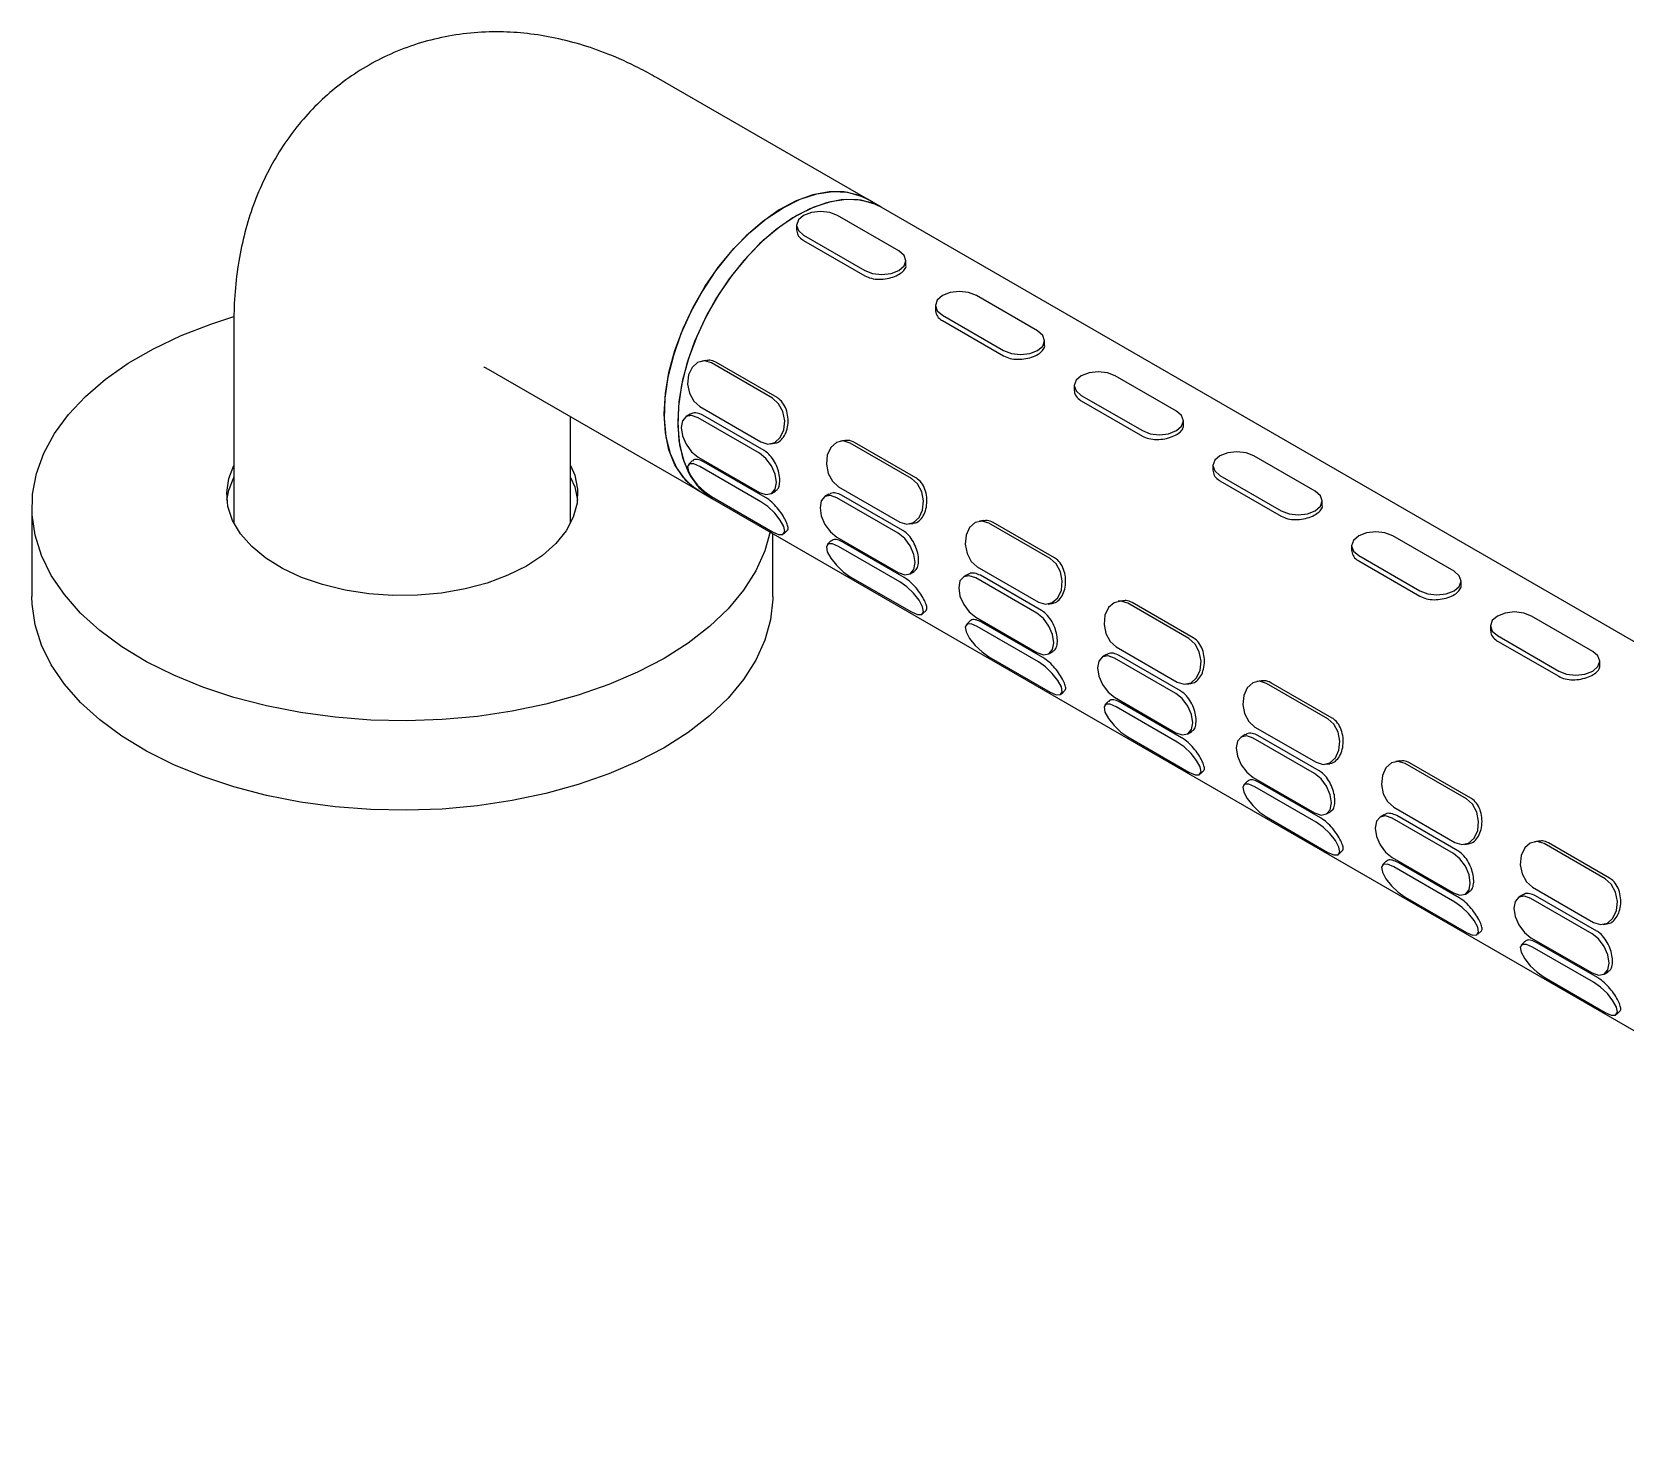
# Model space of a CAD drawing. Extents: x 0 to 3255, y 0 to 2385.
# Drawn here: x 1398.9 to 1564.5, y 1809.9 to 1956.4 of the extents above; entities that cross this region are included whole.
import ezdxf

# ---------------------------------------------------------------- set-up
doc = ezdxf.new("R2010")
doc.units = 0
doc.header["$LTSCALE"] = 10
doc.header["$MEASUREMENT"] = 0
doc.layers.get('0').update_dxf_attribs({"linetype": 'CONTINUOUS'})

msp = doc.modelspace()

# ---------------------------------------------------------------- linework, layer by layer
at = {"color": 7, "linetype": 'Continuous', "lineweight": 25}
for p, q in [((1485.78, 1939), (1463.86, 1951.65)), ((1487.19, 1938.18), (1485.78, 1939)), ((1656.9, 1840.21), (1487.19, 1938.18)), ((1478.41, 1936.29), (1478.41, 1935.81)), ((1489.05, 1933.64), (1482.68, 1937.32)), ((1479.15, 1935.27), (1485.51, 1931.6)), ((1479.15, 1934.72), (1485.51, 1931.05)), ((1489.78, 1932.14), (1489.78, 1932.62)), ((1492.84, 1927.97), (1492.84, 1927.49)), ((1503.47, 1925.31), (1497.11, 1928.99)), ((1419.93, 1926.29), (1419.93, 1905.34)), ((1493.57, 1926.95), (1499.94, 1923.27)), ((1493.57, 1926.39), (1499.94, 1922.72)), ((1504.2, 1923.81), (1504.2, 1924.29)), ((1446.36, 1921.34), (1468.28, 1908.69)), ((1468.99, 1922.25), (1468.57, 1922.19)), ((1475.92, 1918.31), (1469.56, 1921.99)), ((1476.38, 1918.38), (1470.01, 1922.06)), ((1507.26, 1919.64), (1507.26, 1919.16)), ((1517.9, 1916.99), (1511.53, 1920.66)), ((1508, 1918.62), (1514.36, 1914.95)), ((1508, 1918.06), (1514.36, 1914.39)), ((1454.93, 1905.34), (1454.93, 1916.39)), ((1467.35, 1916.65), (1466.94, 1916.41)), ((1474.55, 1912.62), (1468.19, 1916.29)), ((1468.35, 1917.45), (1474.71, 1913.78)), ((1475.03, 1912.89), (1468.67, 1916.57)), ((1518.63, 1915.49), (1518.63, 1915.97)), ((1475.71, 1913.58), (1476.13, 1913.64)), ((1483.41, 1913.93), (1482.99, 1913.86)), ((1490.35, 1909.99), (1483.98, 1913.66)), ((1490.8, 1910.06), (1484.44, 1913.73)), ((1467.57, 1911.81), (1467.19, 1911.44)), ((1468.19, 1912.21), (1474.55, 1908.53)), ((1474.71, 1907.56), (1468.35, 1911.23)), ((1475.17, 1908.01), (1468.8, 1911.69)), ((1521.69, 1911.31), (1521.69, 1910.83)), ((1532.32, 1908.66), (1525.96, 1912.33)), ((1522.42, 1910.29), (1528.79, 1906.62)), ((1522.42, 1909.74), (1528.79, 1906.06)), ((1468.28, 1908.69), (1469.69, 1907.87)), ((1469.56, 1908.1), (1475.92, 1904.42)), ((1469.69, 1907.87), (1639.4, 1809.9)), ((1475.8, 1908.41), (1476.22, 1908.65)), ((1481.78, 1908.33), (1481.36, 1908.09)), ((1488.98, 1904.29), (1482.61, 1907.96)), ((1482.78, 1909.12), (1489.14, 1905.45)), ((1489.46, 1904.57), (1483.09, 1908.24)), ((1398.93, 1907.01), (1398.93, 1897.71)), ((1533.05, 1907.16), (1533.05, 1907.64)), ((1477.09, 1904.22), (1477.46, 1904.6)), ((1490.13, 1905.25), (1490.55, 1905.31)), ((1497.84, 1905.6), (1497.42, 1905.53)), ((1504.77, 1901.66), (1498.41, 1905.33)), ((1505.23, 1901.73), (1498.86, 1905.4)), ((1475.93, 1897.71), (1475.93, 1904.27)), ((1481.99, 1903.48), (1481.61, 1903.11)), ((1482.61, 1903.88), (1488.98, 1900.21)), ((1489.14, 1899.23), (1482.78, 1902.91)), ((1489.59, 1899.68), (1483.23, 1903.36)), ((1536.11, 1902.99), (1536.11, 1902.5)), ((1546.75, 1900.33), (1540.38, 1904.01)), ((1536.85, 1901.96), (1543.21, 1898.29)), ((1536.85, 1901.41), (1543.21, 1897.74)), ((1483.99, 1899.77), (1490.35, 1896.1)), ((1490.23, 1900.08), (1490.64, 1900.32)), ((1496.2, 1900), (1495.79, 1899.76)), ((1503.4, 1895.96), (1497.04, 1899.64)), ((1497.2, 1900.8), (1503.56, 1897.12)), ((1503.88, 1896.24), (1497.52, 1899.91)), ((1547.48, 1898.83), (1547.48, 1899.31)), ((1491.51, 1895.89), (1491.89, 1896.27)), ((1504.56, 1896.92), (1504.98, 1896.99)), ((1512.26, 1897.27), (1511.84, 1897.21)), ((1519.2, 1893.33), (1512.83, 1897)), ((1519.65, 1893.4), (1513.29, 1897.08)), ((1496.42, 1895.16), (1496.04, 1894.78)), ((1497.04, 1895.55), (1503.4, 1891.88)), ((1503.56, 1890.91), (1497.2, 1894.58)), ((1504.02, 1891.36), (1497.65, 1895.03)), ((1550.54, 1894.66), (1550.54, 1894.18)), ((1561.17, 1892), (1554.81, 1895.68)), ((1551.27, 1893.64), (1557.64, 1889.96)), ((1551.27, 1893.08), (1557.64, 1889.41)), ((1498.41, 1891.44), (1504.77, 1887.77)), ((1504.65, 1891.76), (1505.07, 1892)), ((1510.63, 1891.67), (1510.21, 1891.43)), ((1517.83, 1887.63), (1511.46, 1891.31)), ((1511.63, 1892.47), (1517.99, 1888.8)), ((1518.31, 1887.91), (1511.94, 1891.59)), ((1561.9, 1890.5), (1561.9, 1890.98)), ((1505.94, 1887.57), (1506.31, 1887.94)), ((1518.98, 1888.59), (1519.4, 1888.66)), ((1526.69, 1888.95), (1526.27, 1888.88)), ((1533.62, 1885), (1527.26, 1888.68)), ((1534.07, 1885.07), (1527.71, 1888.75)), ((1510.84, 1886.83), (1510.46, 1886.45)), ((1511.46, 1887.23), (1517.83, 1883.55)), ((1518.44, 1883.03), (1512.08, 1886.7)), ((1517.99, 1882.58), (1511.63, 1886.25)), ((1512.84, 1883.11), (1519.2, 1879.44)), ((1519.08, 1883.43), (1519.49, 1883.67)), ((1525.05, 1883.35), (1524.64, 1883.1)), ((1532.25, 1879.31), (1525.89, 1882.98)), ((1526.05, 1884.14), (1532.41, 1880.47)), ((1532.73, 1879.58), (1526.37, 1883.26)), ((1533.41, 1880.27), (1533.83, 1880.33)), ((1541.11, 1880.62), (1540.69, 1880.55)), ((1548.05, 1876.68), (1541.68, 1880.35)), ((1548.5, 1876.75), (1542.14, 1880.42)), ((1520.36, 1879.24), (1520.74, 1879.62)), ((1525.27, 1878.5), (1524.89, 1878.13)), ((1525.89, 1878.9), (1532.25, 1875.22)), ((1532.87, 1874.7), (1526.5, 1878.38)), ((1532.41, 1874.25), (1526.05, 1877.93)), ((1527.26, 1874.79), (1533.62, 1871.11)), ((1533.5, 1875.1), (1533.92, 1875.34)), ((1539.48, 1875.02), (1539.06, 1874.78)), ((1540.48, 1875.81), (1546.84, 1872.14)), ((1547.16, 1871.26), (1540.79, 1874.93)), ((1546.68, 1870.98), (1540.31, 1874.65)), ((1547.83, 1871.94), (1548.25, 1872)), ((1555.54, 1872.29), (1555.12, 1872.22)), ((1562.47, 1868.35), (1556.11, 1872.02)), ((1562.92, 1868.42), (1556.56, 1872.09)), ((1534.79, 1870.91), (1535.16, 1871.29)), ((1539.69, 1870.18), (1539.31, 1869.8)), ((1540.31, 1870.57), (1546.68, 1866.9)), ((1547.29, 1866.37), (1540.93, 1870.05)), ((1546.84, 1865.92), (1540.48, 1869.6)), ((1541.69, 1866.46), (1548.05, 1862.79)), ((1547.93, 1866.77), (1548.34, 1867.01)), ((1553.9, 1866.69), (1553.49, 1866.45)), ((1554.9, 1867.49), (1561.26, 1863.81)), ((1561.58, 1862.93), (1555.22, 1866.6)), ((1561.1, 1862.65), (1554.74, 1866.33)), ((1562.26, 1863.61), (1562.68, 1863.68)), ((1549.21, 1862.59), (1549.59, 1862.96)), ((1554.12, 1861.85), (1553.74, 1861.47)), ((1554.74, 1862.24), (1561.1, 1858.57)), ((1561.72, 1858.05), (1555.35, 1861.72)), ((1561.26, 1857.6), (1554.9, 1861.27)), ((1556.11, 1858.13), (1562.47, 1854.46)), ((1562.35, 1858.45), (1562.77, 1858.69)), ((1563.64, 1854.26), (1564.01, 1854.63))]:
    msp.add_line(p, q, dxfattribs=at)
at = {"color": 7, "linetype": 'Continuous', "lineweight": 25, "flags": 128}
for points in [[(1464.65, 1916.7), (1464.78, 1918.81), (1465.15, 1921.01), (1465.77, 1923.28), (1466.62, 1925.56), (1467.67, 1927.8), (1468.92, 1929.96), (1470.34, 1932), (1471.89, 1933.87), (1473.54, 1935.54), (1475.27, 1936.97), (1477.03, 1938.13), (1478.79, 1939), (1480.51, 1939.57), (1482.17, 1939.81), (1483.72, 1939.73), (1485.13, 1939.32), (1485.78, 1939)], [(1485.78, 1939), (1484.82, 1939.44), (1483.37, 1939.77), (1481.79, 1939.78), (1480.12, 1939.46), (1478.38, 1938.83), (1476.62, 1937.89), (1474.86, 1936.66), (1473.15, 1935.18), (1471.52, 1933.46), (1470, 1931.55), (1468.62, 1929.47), (1467.41, 1927.29), (1466.4, 1925.03), (1465.61, 1922.76), (1465.05, 1920.5), (1464.73, 1918.31), (1464.66, 1916.23), (1464.84, 1914.31), (1465.27, 1912.58), (1465.95, 1911.09), (1466.84, 1909.85)], [(1487.19, 1938.18), (1486.23, 1938.63), (1484.78, 1938.96), (1483.21, 1938.97), (1481.53, 1938.65), (1479.8, 1938.01), (1478.03, 1937.07), (1476.28, 1935.85), (1474.57, 1934.36), (1472.93, 1932.64), (1471.41, 1930.73), (1470.03, 1928.66), (1468.83, 1926.47), (1467.82, 1924.22), (1467.02, 1921.94), (1466.46, 1919.68), (1466.14, 1917.49), (1466.07, 1915.42), (1466.26, 1913.49), (1466.69, 1911.77), (1467.36, 1910.27), (1468.26, 1909.03)], [(1482.68, 1937.32), (1481.87, 1937.63), (1480.91, 1937.74), (1479.96, 1937.63), (1479.15, 1937.32), (1478.61, 1936.85), (1478.41, 1936.29), (1478.61, 1935.74), (1479.15, 1935.27)], [(1487.19, 1938.18), (1486.54, 1938.5), (1485.13, 1938.91), (1483.58, 1938.99), (1481.93, 1938.75), (1480.2, 1938.19), (1478.44, 1937.32)], [(1478.44, 1937.32), (1476.68, 1936.15), (1474.95, 1934.72), (1473.3, 1933.06), (1471.75, 1931.18), (1470.34, 1929.15), (1469.09, 1926.98), (1468.03, 1924.74), (1467.18, 1922.46), (1466.57, 1920.2), (1466.19, 1917.99), (1466.07, 1915.88), (1466.19, 1913.92), (1466.57, 1912.15), (1467.19, 1910.59), (1468.03, 1909.29), (1469.09, 1908.27), (1469.69, 1907.87)], [(1485.51, 1931.6), (1486.32, 1931.29), (1487.28, 1931.18), (1488.24, 1931.29), (1489.05, 1931.6), (1489.59, 1932.07), (1489.78, 1932.62), (1489.59, 1933.17), (1489.05, 1933.64)], [(1497.11, 1928.99), (1496.3, 1929.3), (1495.34, 1929.41), (1494.38, 1929.3), (1493.57, 1928.99), (1493.03, 1928.52), (1492.84, 1927.97), (1493.03, 1927.42), (1493.57, 1926.95)], [(1464.64, 1891.28), (1461.88, 1889.84), (1458.9, 1888.56), (1455.71, 1887.45), (1452.36, 1886.52), (1448.86, 1885.78), (1445.26, 1885.25), (1441.59, 1884.91), (1437.87, 1884.78), (1434.16, 1884.86), (1430.47, 1885.15), (1426.85, 1885.64), (1423.32, 1886.33), (1419.93, 1887.21), (1416.7, 1888.28), (1413.67, 1889.52), (1410.86, 1890.92), (1408.29, 1892.48), (1406, 1894.17), (1404, 1895.98), (1402.31, 1897.9), (1400.95, 1899.89), (1399.93, 1901.96), (1399.27, 1904.07), (1398.95, 1906.21), (1399, 1908.36), (1399.41, 1910.49), (1400.17, 1912.6), (1401.28, 1914.65), (1402.72, 1916.63), (1404.49, 1918.51), (1406.57, 1920.3), (1408.93, 1921.95), (1411.57, 1923.47), (1414.44, 1924.83), (1417.53, 1926.03), (1419.91, 1926.8)], [(1499.94, 1923.27), (1500.75, 1922.96), (1501.7, 1922.85), (1502.66, 1922.96), (1503.47, 1923.27), (1504.01, 1923.74), (1504.2, 1924.29), (1504.01, 1924.85), (1503.47, 1925.31)], [(1469.56, 1921.99), (1468.84, 1922.2), (1468.13, 1922.04), (1467.55, 1921.53), (1467.19, 1920.74), (1467.09, 1919.79), (1467.28, 1918.84), (1467.72, 1918.01), (1468.35, 1917.45)], [(1511.53, 1920.66), (1510.72, 1920.97), (1509.76, 1921.08), (1508.81, 1920.97), (1508, 1920.66), (1507.46, 1920.19), (1507.26, 1919.64), (1507.46, 1919.09), (1508, 1918.62)], [(1474.71, 1913.78), (1475.44, 1913.56), (1476.14, 1913.72), (1476.72, 1914.23), (1477.09, 1915.02), (1477.18, 1915.97), (1477, 1916.93), (1476.55, 1917.75), (1475.92, 1918.31)], [(1468.28, 1908.69), (1467.67, 1909.09), (1466.62, 1910.11), (1465.77, 1911.41), (1465.15, 1912.96), (1464.78, 1914.74), (1464.65, 1916.7)], [(1468.19, 1916.29), (1467.51, 1916.53), (1466.94, 1916.41), (1466.55, 1915.97), (1466.42, 1915.27), (1466.55, 1914.41), (1466.94, 1913.53), (1467.51, 1912.75), (1468.19, 1912.21)], [(1514.36, 1914.95), (1515.17, 1914.63), (1516.13, 1914.52), (1517.09, 1914.63), (1517.9, 1914.95), (1518.44, 1915.41), (1518.63, 1915.97), (1518.44, 1916.52), (1517.9, 1916.99)], [(1483.98, 1913.66), (1483.26, 1913.88), (1482.56, 1913.72), (1481.98, 1913.2), (1481.61, 1912.41), (1481.52, 1911.47), (1481.7, 1910.51), (1482.15, 1909.69), (1482.78, 1909.12)], [(1450.33, 1900.87), (1448.4, 1899.91), (1446.27, 1899.11), (1443.96, 1898.49), (1441.52, 1898.06), (1439.01, 1897.83), (1436.46, 1897.8), (1433.94, 1897.98), (1431.48, 1898.37), (1429.13, 1898.94), (1426.95, 1899.7), (1424.98, 1900.62), (1423.24, 1901.7), (1421.78, 1902.9), (1420.63, 1904.21), (1419.8, 1905.6), (1419.31, 1907.05), (1419.18, 1908.51), (1419.4, 1909.98), (1419.93, 1911.31)], [(1454.93, 1911.31), (1455.35, 1910.33), (1455.65, 1908.87), (1455.61, 1907.4), (1455.21, 1905.95), (1454.46, 1904.54), (1453.39, 1903.21), (1452, 1901.98), (1450.33, 1900.87)], [(1468.35, 1911.23), (1467.72, 1911.51), (1467.28, 1911.5), (1467.09, 1911.21), (1467.19, 1910.69), (1467.55, 1910.01), (1468.13, 1909.28), (1468.84, 1908.61), (1469.56, 1908.1)], [(1474.55, 1908.53), (1475.23, 1908.3), (1475.8, 1908.41), (1476.18, 1908.85), (1476.32, 1909.55), (1476.18, 1910.41), (1475.8, 1911.3), (1475.23, 1912.07), (1474.55, 1912.62)], [(1525.96, 1912.33), (1525.15, 1912.65), (1524.19, 1912.76), (1523.23, 1912.65), (1522.42, 1912.33), (1521.88, 1911.87), (1521.69, 1911.31), (1521.88, 1910.76), (1522.42, 1910.29)], [(1419.21, 1907.71), (1419.4, 1908.75), (1419.93, 1910.09)], [(1454.93, 1910.09), (1455.35, 1909.1), (1455.65, 1907.71)], [(1466.84, 1909.85), (1467.95, 1908.89), (1468.28, 1908.69)], [(1489.14, 1905.45), (1489.86, 1905.23), (1490.57, 1905.39), (1491.15, 1905.91), (1491.51, 1906.7), (1491.61, 1907.64), (1491.42, 1908.6), (1490.98, 1909.42), (1490.35, 1909.99)], [(1468.26, 1909.03), (1469.36, 1908.08), (1469.69, 1907.87)], [(1482.61, 1907.96), (1481.94, 1908.2), (1481.36, 1908.09), (1480.98, 1907.65), (1480.85, 1906.94), (1480.98, 1906.08), (1481.36, 1905.2), (1481.94, 1904.43), (1482.61, 1903.88)], [(1528.79, 1906.62), (1529.6, 1906.31), (1530.55, 1906.2), (1531.51, 1906.31), (1532.32, 1906.62), (1532.86, 1907.09), (1533.05, 1907.64), (1532.86, 1908.19), (1532.32, 1908.66)], [(1475.92, 1904.42), (1476.55, 1904.15), (1477, 1904.16), (1477.18, 1904.45), (1477.09, 1904.97), (1476.72, 1905.65), (1476.14, 1906.38), (1475.44, 1907.05), (1474.71, 1907.56)], [(1498.41, 1905.33), (1497.69, 1905.55), (1496.98, 1905.39), (1496.4, 1904.87), (1496.04, 1904.08), (1495.94, 1903.14), (1496.13, 1902.18), (1496.57, 1901.36), (1497.2, 1900.8)], [(1475.67, 1904.42), (1475.12, 1902.46), (1474.18, 1900.38), (1472.9, 1898.37), (1471.29, 1896.43), (1469.36, 1894.59), (1467.14, 1892.87), (1464.64, 1891.28)], [(1482.78, 1902.91), (1482.15, 1903.18), (1481.7, 1903.17), (1481.52, 1902.88), (1481.61, 1902.36), (1481.98, 1901.68), (1482.56, 1900.95), (1483.26, 1900.28), (1483.99, 1899.77)], [(1488.98, 1900.21), (1489.65, 1899.97), (1490.23, 1900.08), (1490.61, 1900.52), (1490.74, 1901.23), (1490.61, 1902.09), (1490.23, 1902.97), (1489.65, 1903.74), (1488.98, 1904.29)], [(1540.38, 1904.01), (1539.57, 1904.32), (1538.61, 1904.43), (1537.66, 1904.32), (1536.85, 1904.01), (1536.31, 1903.54), (1536.11, 1902.99), (1536.31, 1902.43), (1536.85, 1901.96)], [(1503.56, 1897.12), (1504.29, 1896.91), (1504.99, 1897.07), (1505.57, 1897.58), (1505.94, 1898.37), (1506.03, 1899.32), (1505.85, 1900.27), (1505.4, 1901.09), (1504.77, 1901.66)], [(1497.04, 1899.64), (1496.36, 1899.87), (1495.79, 1899.76), (1495.4, 1899.32), (1495.27, 1898.61), (1495.4, 1897.76), (1495.79, 1896.87), (1496.36, 1896.1), (1497.04, 1895.55)], [(1543.21, 1898.29), (1544.02, 1897.98), (1544.98, 1897.87), (1545.94, 1897.98), (1546.75, 1898.29), (1547.29, 1898.76), (1547.48, 1899.31), (1547.29, 1899.86), (1546.75, 1900.33)], [(1490.35, 1896.1), (1490.98, 1895.82), (1491.42, 1895.83), (1491.61, 1896.12), (1491.51, 1896.64), (1491.15, 1897.32), (1490.57, 1898.05), (1489.86, 1898.72), (1489.14, 1899.23)], [(1464.64, 1881.99), (1461.88, 1880.54), (1458.9, 1879.26), (1455.71, 1878.15), (1452.36, 1877.22), (1448.86, 1876.49), (1445.26, 1875.95), (1441.59, 1875.61), (1437.87, 1875.49), (1434.16, 1875.56), (1430.47, 1875.85), (1426.85, 1876.34), (1423.32, 1877.03), (1419.93, 1877.91), (1416.7, 1878.98), (1413.67, 1880.22), (1410.86, 1881.63), (1408.29, 1883.18), (1406, 1884.87), (1404, 1886.68), (1402.31, 1888.6), (1400.95, 1890.6), (1399.93, 1892.66), (1399.27, 1894.78), (1398.95, 1896.92), (1398.93, 1897.71)], [(1475.93, 1897.71), (1475.93, 1897.43), (1475.7, 1895.29), (1475.12, 1893.17), (1474.18, 1891.09), (1472.9, 1889.07), (1471.29, 1887.13), (1469.36, 1885.3), (1467.14, 1883.58), (1464.64, 1881.99)], [(1512.83, 1897), (1512.11, 1897.22), (1511.41, 1897.06), (1510.83, 1896.55), (1510.46, 1895.76), (1510.37, 1894.81), (1510.55, 1893.86), (1511, 1893.03), (1511.63, 1892.47)], [(1497.2, 1894.58), (1496.57, 1894.85), (1496.13, 1894.84), (1495.94, 1894.55), (1496.04, 1894.03), (1496.4, 1893.35), (1496.98, 1892.62), (1497.69, 1891.95), (1498.41, 1891.44)], [(1503.4, 1891.88), (1504.08, 1891.64), (1504.65, 1891.76), (1505.03, 1892.2), (1505.17, 1892.9), (1505.03, 1893.76), (1504.65, 1894.64), (1504.08, 1895.42), (1503.4, 1895.96)], [(1554.81, 1895.68), (1554, 1895.99), (1553.04, 1896.1), (1552.08, 1895.99), (1551.27, 1895.68), (1550.73, 1895.21), (1550.54, 1894.66), (1550.73, 1894.11), (1551.27, 1893.64)], [(1517.99, 1888.8), (1518.71, 1888.58), (1519.42, 1888.74), (1520, 1889.25), (1520.36, 1890.04), (1520.46, 1890.99), (1520.27, 1891.94), (1519.83, 1892.77), (1519.2, 1893.33)], [(1511.46, 1891.31), (1510.79, 1891.54), (1510.21, 1891.43), (1509.83, 1890.99), (1509.69, 1890.29), (1509.83, 1889.43), (1510.21, 1888.55), (1510.79, 1887.77), (1511.46, 1887.23)], [(1557.64, 1889.96), (1558.45, 1889.65), (1559.4, 1889.54), (1560.36, 1889.65), (1561.17, 1889.96), (1561.71, 1890.43), (1561.9, 1890.98), (1561.71, 1891.54), (1561.17, 1892)], [(1504.77, 1887.77), (1505.4, 1887.5), (1505.85, 1887.51), (1506.03, 1887.79), (1505.94, 1888.32), (1505.57, 1888.99), (1504.99, 1889.72), (1504.29, 1890.4), (1503.56, 1890.91)], [(1527.26, 1888.68), (1526.54, 1888.89), (1525.83, 1888.73), (1525.25, 1888.22), (1524.89, 1887.43), (1524.79, 1886.48), (1524.98, 1885.53), (1525.42, 1884.71), (1526.05, 1884.14)], [(1511.63, 1886.25), (1511, 1886.52), (1510.55, 1886.51), (1510.37, 1886.23), (1510.46, 1885.7), (1510.83, 1885.03), (1511.41, 1884.3), (1512.11, 1883.62), (1512.84, 1883.11)], [(1517.83, 1883.55), (1518.5, 1883.32), (1519.08, 1883.43), (1519.46, 1883.87), (1519.59, 1884.57), (1519.46, 1885.43), (1519.08, 1886.31), (1518.5, 1887.09), (1517.83, 1887.63)], [(1532.41, 1880.47), (1533.14, 1880.25), (1533.84, 1880.41), (1534.42, 1880.93), (1534.79, 1881.72), (1534.88, 1882.66), (1534.7, 1883.62), (1534.25, 1884.44), (1533.62, 1885)], [(1525.89, 1882.98), (1525.21, 1883.22), (1524.64, 1883.1), (1524.25, 1882.66), (1524.12, 1881.96), (1524.25, 1881.1), (1524.64, 1880.22), (1525.21, 1879.44), (1525.89, 1878.9)], [(1519.2, 1879.44), (1519.83, 1879.17), (1520.27, 1879.18), (1520.46, 1879.47), (1520.36, 1879.99), (1520, 1880.67), (1519.42, 1881.4), (1518.71, 1882.07), (1517.99, 1882.58)], [(1541.68, 1880.35), (1540.96, 1880.57), (1540.26, 1880.41), (1539.68, 1879.89), (1539.31, 1879.1), (1539.22, 1878.16), (1539.4, 1877.2), (1539.85, 1876.38), (1540.48, 1875.81)], [(1526.05, 1877.93), (1525.42, 1878.2), (1524.98, 1878.19), (1524.79, 1877.9), (1524.89, 1877.38), (1525.25, 1876.7), (1525.83, 1875.97), (1526.54, 1875.3), (1527.26, 1874.79)], [(1532.25, 1875.22), (1532.93, 1874.99), (1533.5, 1875.1), (1533.88, 1875.54), (1534.02, 1876.25), (1533.88, 1877.1), (1533.5, 1877.99), (1532.93, 1878.76), (1532.25, 1879.31)], [(1546.84, 1872.14), (1547.56, 1871.92), (1548.27, 1872.08), (1548.85, 1872.6), (1549.21, 1873.39), (1549.31, 1874.33), (1549.12, 1875.29), (1548.68, 1876.11), (1548.05, 1876.68)], [(1540.31, 1874.65), (1539.64, 1874.89), (1539.06, 1874.78), (1538.68, 1874.34), (1538.54, 1873.63), (1538.68, 1872.77), (1539.06, 1871.89), (1539.64, 1871.12), (1540.31, 1870.57)], [(1533.62, 1871.11), (1534.25, 1870.84), (1534.7, 1870.85), (1534.88, 1871.14), (1534.79, 1871.66), (1534.42, 1872.34), (1533.84, 1873.07), (1533.14, 1873.74), (1532.41, 1874.25)], [(1556.11, 1872.02), (1555.39, 1872.24), (1554.68, 1872.08), (1554.1, 1871.57), (1553.74, 1870.78), (1553.64, 1869.83), (1553.83, 1868.87), (1554.27, 1868.05), (1554.9, 1867.49)], [(1540.48, 1869.6), (1539.85, 1869.87), (1539.4, 1869.86), (1539.22, 1869.57), (1539.31, 1869.05), (1539.68, 1868.37), (1540.26, 1867.64), (1540.96, 1866.97), (1541.69, 1866.46)], [(1546.68, 1866.9), (1547.35, 1866.66), (1547.93, 1866.77), (1548.31, 1867.21), (1548.44, 1867.92), (1548.31, 1868.78), (1547.93, 1869.66), (1547.35, 1870.43), (1546.68, 1870.98)], [(1561.26, 1863.81), (1561.99, 1863.6), (1562.69, 1863.76), (1563.27, 1864.27), (1563.64, 1865.06), (1563.73, 1866.01), (1563.55, 1866.96), (1563.1, 1867.79), (1562.47, 1868.35)], [(1554.74, 1866.33), (1554.06, 1866.56), (1553.49, 1866.45), (1553.1, 1866.01), (1552.97, 1865.31), (1553.1, 1864.45), (1553.49, 1863.56), (1554.06, 1862.79), (1554.74, 1862.24)], [(1548.05, 1862.79), (1548.68, 1862.51), (1549.12, 1862.52), (1549.31, 1862.81), (1549.21, 1863.33), (1548.85, 1864.01), (1548.27, 1864.74), (1547.56, 1865.41), (1546.84, 1865.92)], [(1554.9, 1861.27), (1554.27, 1861.54), (1553.83, 1861.53), (1553.64, 1861.24), (1553.74, 1860.72), (1554.1, 1860.04), (1554.68, 1859.31), (1555.39, 1858.64), (1556.11, 1858.13)], [(1561.1, 1858.57), (1561.78, 1858.33), (1562.35, 1858.45), (1562.73, 1858.89), (1562.87, 1859.59), (1562.73, 1860.45), (1562.35, 1861.33), (1561.78, 1862.11), (1561.1, 1862.65)], [(1562.47, 1854.46), (1563.1, 1854.19), (1563.55, 1854.2), (1563.73, 1854.48), (1563.64, 1855.01), (1563.27, 1855.69), (1562.69, 1856.42), (1561.99, 1857.09), (1561.26, 1857.6)]]:
    msp.add_lwpolyline(points, dxfattribs=at)
at = {"color": 7, "linetype": 'Continuous', "lineweight": 25}
for points, knots in [([(1463.86, 1951.65), (1463.24, 1952), (1461.59, 1952.91), (1458.94, 1954.1), (1455.92, 1955.15), (1453, 1955.87), (1450.11, 1956.31), (1447.15, 1956.46), (1444.15, 1956.3), (1441.14, 1955.79), (1438.27, 1954.97), (1435.56, 1953.85), (1433.03, 1952.46), (1430.7, 1950.81), (1428.57, 1948.92), (1426.66, 1946.83), (1424.98, 1944.55), (1423.53, 1942.08), (1422.31, 1939.44), (1421.33, 1936.65), (1420.6, 1933.69), (1420.12, 1930.59), (1419.94, 1928.1), (1419.93, 1926.65), (1419.93, 1926.29)], [0, 0, 0, 0, 0.032998, 0.088319, 0.137413, 0.185248, 0.231862, 0.277394, 0.327049, 0.375494, 0.422798, 0.469185, 0.514885, 0.560125, 0.605078, 0.649972, 0.695054, 0.740582, 0.786819, 0.834021, 0.882411, 0.932134, 0.983204, 1, 1, 1, 1]), ([(1478.42, 1935.81), (1478.44, 1935.64), (1478.5, 1935.28), (1478.83, 1934.92), (1479.08, 1934.76), (1479.15, 1934.72)], [0, 0, 0, 0, 0.422767, 0.853017, 1, 1, 1, 1]), ([(1485.51, 1931.05), (1485.73, 1930.95), (1486.16, 1930.75), (1486.99, 1930.66), (1487.84, 1930.74), (1488.63, 1930.96), (1489.27, 1931.3), (1489.66, 1931.7), (1489.82, 1931.99), (1489.78, 1932.14), (1489.78, 1932.14)], [0, 0, 0, 0, 0.142186, 0.284336, 0.427401, 0.571077, 0.713766, 0.855425, 0.997584, 1, 1, 1, 1]), ([(1492.84, 1927.49), (1492.87, 1927.31), (1492.92, 1926.96), (1493.25, 1926.59), (1493.51, 1926.43), (1493.57, 1926.39)], [0, 0, 0, 0, 0.422767, 0.853017, 1, 1, 1, 1]), ([(1499.94, 1922.72), (1500.15, 1922.62), (1500.59, 1922.42), (1501.41, 1922.34), (1502.26, 1922.41), (1503.05, 1922.64), (1503.7, 1922.97), (1504.08, 1923.37), (1504.25, 1923.66), (1504.2, 1923.81), (1504.2, 1923.81)], [0, 0, 0, 0, 0.142186, 0.284336, 0.427401, 0.571077, 0.713766, 0.855425, 0.997584, 1, 1, 1, 1]), ([(1445.91, 1921.57), (1445.93, 1921.56), (1445.98, 1921.55), (1446.24, 1921.41), (1446.36, 1921.34)], [0, 0, 0, 0, 0.546734, 1, 1, 1, 1]), ([(1470.01, 1922.06), (1469.8, 1922.16), (1469.47, 1922.31), (1469.12, 1922.25), (1468.99, 1922.22)], [0, 0, 0, 0, 0.6219957, 1, 1, 1, 1]), ([(1476.12, 1913.67), (1476.2, 1913.68), (1476.47, 1913.69), (1476.87, 1914), (1477.27, 1914.56), (1477.51, 1915.32), (1477.56, 1916.16), (1477.42, 1916.99), (1477.09, 1917.73), (1476.7, 1918.17), (1476.44, 1918.34), (1476.38, 1918.38)], [0, 0, 0, 0, 0.0504462, 0.1799239, 0.309954, 0.439091, 0.567296, 0.6959542, 0.8257566, 0.9556319, 1, 1, 1, 1]), ([(1507.27, 1919.16), (1507.29, 1918.98), (1507.35, 1918.63), (1507.68, 1918.27), (1507.93, 1918.11), (1508, 1918.06)], [0, 0, 0, 0, 0.422767, 0.853017, 1, 1, 1, 1]), ([(1468.67, 1916.57), (1468.47, 1916.65), (1468.07, 1916.83), (1467.61, 1916.81), (1467.42, 1916.67), (1467.37, 1916.63)], [0, 0, 0, 0, 0.426698, 0.853291, 1, 1, 1, 1]), ([(1514.36, 1914.39), (1514.58, 1914.29), (1515.01, 1914.09), (1515.84, 1914.01), (1516.69, 1914.08), (1517.48, 1914.31), (1518.12, 1914.64), (1518.51, 1915.04), (1518.67, 1915.34), (1518.63, 1915.48), (1518.63, 1915.49)], [0, 0, 0, 0, 0.1421856, 0.2843358, 0.4274011, 0.5710768, 0.7137656, 0.8554246, 0.9975844, 1, 1, 1, 1]), ([(1476.2, 1908.68), (1476.29, 1908.73), (1476.5, 1908.85), (1476.66, 1909.31), (1476.69, 1909.97), (1476.55, 1910.75), (1476.25, 1911.54), (1475.8, 1912.25), (1475.36, 1912.69), (1475.1, 1912.85), (1475.03, 1912.89)], [0, 0, 0, 0, 0.094149, 0.237779, 0.380423, 0.522038, 0.664153, 0.807532, 0.950991, 1, 1, 1, 1]), ([(1484.44, 1913.73), (1484.23, 1913.83), (1483.89, 1913.99), (1483.55, 1913.92), (1483.41, 1913.89)], [0, 0, 0, 0, 0.621996, 1, 1, 1, 1]), ([(1468.8, 1911.69), (1468.61, 1911.78), (1468.23, 1911.96), (1467.79, 1911.98), (1467.65, 1911.85), (1467.59, 1911.79)], [0, 0, 0, 0, 0.368703, 0.737315, 1, 1, 1, 1]), ([(1490.55, 1905.35), (1490.62, 1905.35), (1490.9, 1905.36), (1491.3, 1905.67), (1491.7, 1906.24), (1491.93, 1906.99), (1491.99, 1907.83), (1491.85, 1908.67), (1491.52, 1909.41), (1491.13, 1909.85), (1490.87, 1910.01), (1490.8, 1910.06)], [0, 0, 0, 0, 0.050446, 0.179924, 0.309954, 0.439091, 0.567296, 0.695954, 0.825757, 0.955632, 1, 1, 1, 1]), ([(1521.69, 1910.83), (1521.72, 1910.66), (1521.77, 1910.3), (1522.1, 1909.94), (1522.36, 1909.78), (1522.42, 1909.74)], [0, 0, 0, 0, 0.422767, 0.853017, 1, 1, 1, 1]), ([(1477.44, 1904.62), (1477.46, 1904.63), (1477.56, 1904.67), (1477.54, 1904.96), (1477.37, 1905.46), (1477.03, 1906.09), (1476.56, 1906.77), (1475.99, 1907.4), (1475.5, 1907.81), (1475.23, 1907.97), (1475.17, 1908.01)], [0, 0, 0, 0, 0.04406, 0.195632, 0.346164, 0.495609, 0.645582, 0.796889, 0.948281, 1, 1, 1, 1]), ([(1483.09, 1908.24), (1482.89, 1908.33), (1482.5, 1908.5), (1482.03, 1908.49), (1481.84, 1908.34), (1481.8, 1908.3)], [0, 0, 0, 0, 0.426698, 0.853291, 1, 1, 1, 1]), ([(1528.79, 1906.06), (1529, 1905.96), (1529.44, 1905.76), (1530.26, 1905.68), (1531.11, 1905.76), (1531.9, 1905.98), (1532.55, 1906.32), (1532.93, 1906.72), (1533.1, 1907.01), (1533.05, 1907.16), (1533.05, 1907.16)], [0, 0, 0, 0, 0.142186, 0.284336, 0.427401, 0.571077, 0.713766, 0.855425, 0.997584, 1, 1, 1, 1]), ([(1490.63, 1900.35), (1490.71, 1900.4), (1490.92, 1900.52), (1491.08, 1900.98), (1491.12, 1901.64), (1490.98, 1902.42), (1490.67, 1903.21), (1490.23, 1903.93), (1489.79, 1904.36), (1489.52, 1904.52), (1489.46, 1904.57)], [0, 0, 0, 0, 0.094149, 0.237779, 0.380423, 0.522038, 0.664153, 0.807532, 0.950991, 1, 1, 1, 1]), ([(1498.86, 1905.4), (1498.65, 1905.5), (1498.32, 1905.66), (1497.97, 1905.59), (1497.84, 1905.57)], [0, 0, 0, 0, 0.621996, 1, 1, 1, 1]), ([(1483.23, 1903.36), (1483.04, 1903.45), (1482.65, 1903.64), (1482.22, 1903.65), (1482.07, 1903.52), (1482.01, 1903.46)], [0, 0, 0, 0, 0.368703, 0.737315, 1, 1, 1, 1]), ([(1504.97, 1897.02), (1505.05, 1897.02), (1505.32, 1897.04), (1505.72, 1897.34), (1506.12, 1897.91), (1506.36, 1898.66), (1506.41, 1899.5), (1506.27, 1900.34), (1505.94, 1901.08), (1505.55, 1901.52), (1505.29, 1901.69), (1505.23, 1901.73)], [0, 0, 0, 0, 0.050446, 0.179924, 0.309954, 0.439091, 0.567296, 0.695954, 0.825757, 0.955632, 1, 1, 1, 1]), ([(1536.12, 1902.5), (1536.14, 1902.33), (1536.2, 1901.97), (1536.53, 1901.61), (1536.78, 1901.45), (1536.85, 1901.41)], [0, 0, 0, 0, 0.422767, 0.853017, 1, 1, 1, 1]), ([(1491.87, 1896.29), (1491.89, 1896.3), (1491.99, 1896.35), (1491.96, 1896.63), (1491.8, 1897.13), (1491.46, 1897.77), (1490.98, 1898.44), (1490.41, 1899.08), (1489.93, 1899.48), (1489.66, 1899.64), (1489.59, 1899.68)], [0, 0, 0, 0, 0.04406, 0.195632, 0.346164, 0.495609, 0.645582, 0.796889, 0.948281, 1, 1, 1, 1]), ([(1497.52, 1899.91), (1497.32, 1900), (1496.92, 1900.17), (1496.46, 1900.16), (1496.27, 1900.01), (1496.22, 1899.97)], [0, 0, 0, 0, 0.426698, 0.853291, 1, 1, 1, 1]), ([(1543.21, 1897.74), (1543.43, 1897.64), (1543.86, 1897.44), (1544.69, 1897.35), (1545.54, 1897.43), (1546.33, 1897.65), (1546.97, 1897.99), (1547.36, 1898.39), (1547.52, 1898.68), (1547.48, 1898.83), (1547.48, 1898.83)], [0, 0, 0, 0, 0.142186, 0.284336, 0.427401, 0.571077, 0.713766, 0.855425, 0.997584, 1, 1, 1, 1]), ([(1505.05, 1892.02), (1505.14, 1892.07), (1505.35, 1892.19), (1505.51, 1892.65), (1505.54, 1893.32), (1505.4, 1894.09), (1505.1, 1894.89), (1504.65, 1895.6), (1504.21, 1896.03), (1503.95, 1896.2), (1503.88, 1896.24)], [0, 0, 0, 0, 0.094149, 0.237779, 0.380423, 0.522038, 0.664153, 0.807532, 0.950991, 1, 1, 1, 1]), ([(1513.29, 1897.08), (1513.08, 1897.17), (1512.74, 1897.33), (1512.4, 1897.26), (1512.26, 1897.24)], [0, 0, 0, 0, 0.621996, 1, 1, 1, 1]), ([(1497.65, 1895.03), (1497.46, 1895.12), (1497.08, 1895.31), (1496.64, 1895.33), (1496.5, 1895.19), (1496.44, 1895.14)], [0, 0, 0, 0, 0.3687033, 0.737315, 1, 1, 1, 1]), ([(1519.4, 1888.69), (1519.47, 1888.7), (1519.75, 1888.71), (1520.15, 1889.02), (1520.55, 1889.58), (1520.78, 1890.34), (1520.84, 1891.18), (1520.7, 1892.01), (1520.37, 1892.75), (1519.98, 1893.19), (1519.72, 1893.36), (1519.65, 1893.4)], [0, 0, 0, 0, 0.050446, 0.179924, 0.309954, 0.439091, 0.567296, 0.695954, 0.825757, 0.955632, 1, 1, 1, 1]), ([(1550.54, 1894.18), (1550.57, 1894), (1550.62, 1893.65), (1550.95, 1893.28), (1551.21, 1893.12), (1551.27, 1893.08)], [0, 0, 0, 0, 0.422767, 0.853017, 1, 1, 1, 1]), ([(1506.29, 1887.97), (1506.31, 1887.98), (1506.41, 1888.02), (1506.39, 1888.31), (1506.22, 1888.81), (1505.88, 1889.44), (1505.41, 1890.11), (1504.84, 1890.75), (1504.35, 1891.15), (1504.08, 1891.31), (1504.02, 1891.36)], [0, 0, 0, 0, 0.04406, 0.195632, 0.346164, 0.495609, 0.645582, 0.796889, 0.948281, 1, 1, 1, 1]), ([(1511.94, 1891.59), (1511.74, 1891.67), (1511.35, 1891.85), (1510.88, 1891.83), (1510.69, 1891.68), (1510.65, 1891.65)], [0, 0, 0, 0, 0.426698, 0.853291, 1, 1, 1, 1]), ([(1557.64, 1889.41), (1557.85, 1889.31), (1558.29, 1889.11), (1559.11, 1889.03), (1559.96, 1889.1), (1560.75, 1889.33), (1561.4, 1889.66), (1561.78, 1890.06), (1561.95, 1890.36), (1561.9, 1890.5), (1561.9, 1890.5)], [0, 0, 0, 0, 0.142186, 0.284336, 0.427401, 0.571077, 0.713766, 0.855425, 0.997584, 1, 1, 1, 1]), ([(1527.71, 1888.75), (1527.5, 1888.85), (1527.17, 1889), (1526.82, 1888.94), (1526.69, 1888.91)], [0, 0, 0, 0, 0.621996, 1, 1, 1, 1]), ([(1512.08, 1886.7), (1511.89, 1886.8), (1511.5, 1886.98), (1511.07, 1887), (1510.92, 1886.86), (1510.86, 1886.81)], [0, 0, 0, 0, 0.368703, 0.737315, 1, 1, 1, 1]), ([(1519.48, 1883.7), (1519.56, 1883.74), (1519.77, 1883.86), (1519.93, 1884.32), (1519.97, 1884.99), (1519.83, 1885.77), (1519.52, 1886.56), (1519.08, 1887.27), (1518.64, 1887.7), (1518.37, 1887.87), (1518.31, 1887.91)], [0, 0, 0, 0, 0.094149, 0.237779, 0.380423, 0.522038, 0.664153, 0.807532, 0.950991, 1, 1, 1, 1]), ([(1533.82, 1880.36), (1533.9, 1880.37), (1534.17, 1880.38), (1534.57, 1880.69), (1534.97, 1881.25), (1535.21, 1882.01), (1535.26, 1882.85), (1535.12, 1883.68), (1534.79, 1884.42), (1534.4, 1884.87), (1534.14, 1885.03), (1534.07, 1885.07)], [0, 0, 0, 0, 0.050446, 0.179924, 0.309954, 0.439091, 0.567296, 0.695954, 0.825757, 0.955632, 1, 1, 1, 1]), ([(1520.72, 1879.64), (1520.74, 1879.65), (1520.84, 1879.69), (1520.81, 1879.98), (1520.65, 1880.48), (1520.3, 1881.11), (1519.83, 1881.79), (1519.26, 1882.42), (1518.78, 1882.82), (1518.51, 1882.99), (1518.44, 1883.03)], [0, 0, 0, 0, 0.04406, 0.195632, 0.346164, 0.495609, 0.645582, 0.796889, 0.948281, 1, 1, 1, 1]), ([(1526.37, 1883.26), (1526.17, 1883.35), (1525.77, 1883.52), (1525.31, 1883.5), (1525.12, 1883.36), (1525.07, 1883.32)], [0, 0, 0, 0, 0.426698, 0.853291, 1, 1, 1, 1]), ([(1542.14, 1880.42), (1541.93, 1880.52), (1541.59, 1880.68), (1541.25, 1880.61), (1541.11, 1880.58)], [0, 0, 0, 0, 0.6219957, 1, 1, 1, 1]), ([(1526.5, 1878.38), (1526.31, 1878.47), (1525.93, 1878.65), (1525.49, 1878.67), (1525.35, 1878.54), (1525.29, 1878.48)], [0, 0, 0, 0, 0.368703, 0.737315, 1, 1, 1, 1]), ([(1533.9, 1875.37), (1533.99, 1875.42), (1534.2, 1875.54), (1534.36, 1876), (1534.39, 1876.66), (1534.25, 1877.44), (1533.95, 1878.23), (1533.5, 1878.94), (1533.06, 1879.38), (1532.8, 1879.54), (1532.73, 1879.58)], [0, 0, 0, 0, 0.0941488, 0.2377793, 0.3804232, 0.5220377, 0.6641528, 0.8075318, 0.9509912, 1, 1, 1, 1]), ([(1548.25, 1872.04), (1548.32, 1872.04), (1548.6, 1872.05), (1549, 1872.36), (1549.4, 1872.93), (1549.63, 1873.68), (1549.69, 1874.52), (1549.55, 1875.36), (1549.22, 1876.1), (1548.83, 1876.54), (1548.57, 1876.7), (1548.5, 1876.75)], [0, 0, 0, 0, 0.0504462, 0.1799239, 0.309954, 0.439091, 0.567296, 0.6959542, 0.8257566, 0.9556319, 1, 1, 1, 1]), ([(1535.14, 1871.31), (1535.16, 1871.32), (1535.26, 1871.36), (1535.24, 1871.65), (1535.07, 1872.15), (1534.73, 1872.78), (1534.26, 1873.46), (1533.69, 1874.09), (1533.2, 1874.5), (1532.93, 1874.66), (1532.87, 1874.7)], [0, 0, 0, 0, 0.0440598, 0.1956323, 0.3461637, 0.4956088, 0.6455822, 0.7968893, 0.9482813, 1, 1, 1, 1]), ([(1540.79, 1874.93), (1540.59, 1875.02), (1540.2, 1875.19), (1539.73, 1875.18), (1539.54, 1875.03), (1539.5, 1874.99)], [0, 0, 0, 0, 0.426698, 0.853291, 1, 1, 1, 1]), ([(1556.56, 1872.09), (1556.35, 1872.19), (1556.02, 1872.35), (1555.67, 1872.28), (1555.54, 1872.26)], [0, 0, 0, 0, 0.621996, 1, 1, 1, 1]), ([(1540.93, 1870.05), (1540.74, 1870.14), (1540.35, 1870.33), (1539.92, 1870.34), (1539.77, 1870.21), (1539.71, 1870.15)], [0, 0, 0, 0, 0.368703, 0.737315, 1, 1, 1, 1]), ([(1548.33, 1867.04), (1548.41, 1867.09), (1548.62, 1867.21), (1548.78, 1867.67), (1548.82, 1868.33), (1548.68, 1869.11), (1548.37, 1869.9), (1547.93, 1870.62), (1547.49, 1871.05), (1547.22, 1871.22), (1547.16, 1871.26)], [0, 0, 0, 0, 0.0941488, 0.2377793, 0.3804232, 0.5220377, 0.6641528, 0.8075318, 0.9509912, 1, 1, 1, 1]), ([(1562.67, 1863.71), (1562.75, 1863.71), (1563.02, 1863.73), (1563.42, 1864.04), (1563.82, 1864.6), (1564.06, 1865.35), (1564.11, 1866.19), (1563.97, 1867.03), (1563.64, 1867.77), (1563.25, 1868.21), (1562.99, 1868.38), (1562.92, 1868.42)], [0, 0, 0, 0, 0.050446, 0.179924, 0.309954, 0.439091, 0.567296, 0.695954, 0.825757, 0.955632, 1, 1, 1, 1]), ([(1555.22, 1866.6), (1555.02, 1866.69), (1554.62, 1866.86), (1554.16, 1866.85), (1553.97, 1866.7), (1553.92, 1866.66)], [0, 0, 0, 0, 0.426698, 0.853291, 1, 1, 1, 1]), ([(1549.57, 1862.98), (1549.59, 1862.99), (1549.69, 1863.04), (1549.66, 1863.33), (1549.5, 1863.82), (1549.15, 1864.46), (1548.68, 1865.13), (1548.11, 1865.77), (1547.63, 1866.17), (1547.36, 1866.33), (1547.29, 1866.37)], [0, 0, 0, 0, 0.04406, 0.195632, 0.346164, 0.495609, 0.645582, 0.796889, 0.948281, 1, 1, 1, 1]), ([(1555.35, 1861.72), (1555.16, 1861.81), (1554.78, 1862), (1554.34, 1862.02), (1554.2, 1861.88), (1554.14, 1861.83)], [0, 0, 0, 0, 0.368703, 0.737315, 1, 1, 1, 1]), ([(1562.75, 1858.71), (1562.84, 1858.76), (1563.05, 1858.88), (1563.21, 1859.34), (1563.24, 1860.01), (1563.1, 1860.79), (1562.8, 1861.58), (1562.35, 1862.29), (1561.91, 1862.72), (1561.65, 1862.89), (1561.58, 1862.93)], [0, 0, 0, 0, 0.094149, 0.237779, 0.380423, 0.522038, 0.664153, 0.807532, 0.950991, 1, 1, 1, 1]), ([(1563.99, 1854.66), (1564.01, 1854.67), (1564.11, 1854.71), (1564.09, 1855), (1563.92, 1855.5), (1563.58, 1856.13), (1563.11, 1856.8), (1562.54, 1857.44), (1562.05, 1857.84), (1561.78, 1858.01), (1561.72, 1858.05)], [0, 0, 0, 0, 0.04406, 0.195632, 0.346164, 0.495609, 0.645582, 0.796889, 0.948281, 1, 1, 1, 1])]:
    msp.add_open_spline(points, degree=3, knots=knots, dxfattribs=at)

doc.saveas('drawing.dxf')
